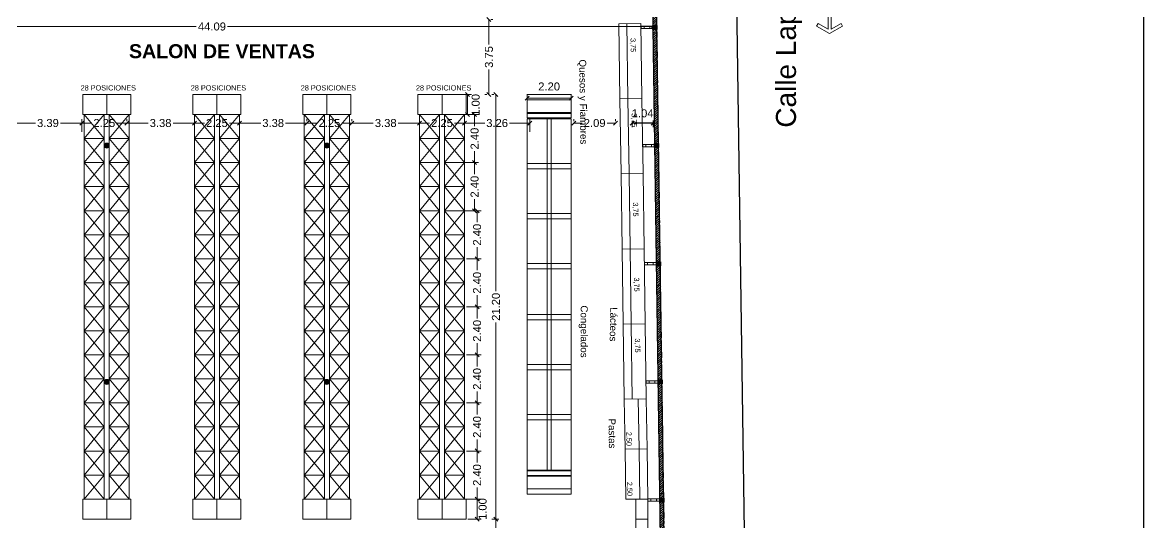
# Model space of a CAD drawing. Header units: inches. Extents: x 2 to 182, y -26 to 193.
# Drawn here: x 125.9 to 181.9, y 39.6 to 64.6 of the extents above; entities that cross this region are included whole.
import ezdxf

# ---------------------------------------------------------------- set-up
doc = ezdxf.new("R2010")
doc.units = ezdxf.units.IN
doc.header["$MEASUREMENT"] = 0
doc.linetypes.add('ACAD_ISO10W100', pattern=[18, 12, -3, 0, -3])
for name, color, linetype, lineweight in [('01', 60, 'Continuous', 9), ('01 eje', 30, 'ACAD_ISO10W100', 9), ('Est-Acero', 4, 'Continuous', 13), ('Est-muro', 7, 'Continuous', 0), ('L COTAS', 1, 'Continuous', 9), ('L EQUIP', 6, 'Continuous', 9), ('L PANELES', 136, 'Continuous', 60), ('LAVADO MU', 10, 'Continuous', 5)]:
    doc.layers.add(name, color=color, linetype=linetype, lineweight=lineweight)
for name, color, linetype in [('01-COTAS ESTRUCTURA', 9, 'Continuous'), ('l muro', 5, 'Continuous'), ('l olumnas', 140, 'Continuous'), ('l texto', 30, 'Continuous'), ('piso', 52, 'Continuous'), ('smr acero', 170, 'Continuous')]:
    doc.layers.add(name, color=color, linetype=linetype)
doc.styles.add('2mm para 1.100', font='ARIAL.TTF')
doc.styles.get("Standard").update_dxf_attribs({"font": 'ARIAL.TTF'})
doc.dimstyles.new('cotas 1.100', dxfattribs={"dimscale": 2, "dimtxt": 0.2, "dimasz": 0.1, "dimexe": 0.1, "dimexo": 0.05, "dimgap": 0.05, "dimtad": 0, "dimzin": 0, "dimdsep": 46, "dimtxsty": '2mm para 1.100', "dimblk": 'OBLIQUE', "dimcen": 0.09, "dimclrd": 256, "dimclre": 256, "dimclrt": 256, "dimaunit": 1, "dimadec": 3, "dimazin": 0, "dimtfac": 1, "dimtofl": 0, "dimtmove": 2, "dimatfit": 3, "dimfxl": 0, "dimtolj": 1, "dimtzin": 0, "dimlwd": -1, "dimlwe": -1, "dimarcsym": 0})

# ---------------------------------------------------------------- blocks, each defined once
blk = doc.blocks.new('terreno1')
at = {"layer": '01 eje', "ltscale": 0.05}
blk.add_line((2904.08, 736.346), (2902.361, 855.185), dxfattribs=at)
at = {"layer": 'piso'}
blk.add_lwpolyline([(2906.337, 856.866), (2908.104, 734.713)], dxfattribs=at)
at = {"layer": '01', "insert": (2909.255, 784.839), "char_height": 1, "attachment_point": 1, "rotation": 90}
blk.add_mtext_dynamic_manual_height_columns('Calle Laprida', width=9.90179, gutter_width=12.5, heights=[0], dxfattribs=at)
blk = doc.blocks.new('rack')
at = {"linetype": 'ByBlock', "ltscale": 0.01}
for p, q in [((0, 1.2), (1, 0)), ((1, 1.2), (0, 0))]:
    blk.add_line(p, q, dxfattribs=at)
blk.add_lwpolyline([(0, 0), (1, 0), (1, 1.2), (0, 1.2)], close=True, dxfattribs=at)
blk = doc.blocks.new('02')
at = {"layer": 'L EQUIP'}
for points in [[(3379.339, 790.694), (3379.339, 789.694), (3380.539, 789.694), (3380.539, 790.694), (3379.339, 790.694)], [(3380.539, 790.694), (3380.539, 789.694), (3381.739, 789.694), (3381.739, 790.694), (3380.539, 790.694)], [(3379.339, 770.494), (3379.339, 769.494), (3380.539, 769.494), (3380.539, 770.494), (3379.339, 770.494)], [(3380.539, 770.494), (3380.539, 769.494), (3381.739, 769.494), (3381.739, 770.494), (3380.539, 770.494)]]:
    blk.add_lwpolyline(points, dxfattribs=at)
at = {"layer": 'L EQUIP', "linetype": 'ByBlock', "ltscale": 0.01}
for p in [(3379.414, 788.494), (3379.414, 788.494), (3380.664, 788.494), (3379.414, 787.294), (3379.414, 787.294), (3380.664, 787.294), (3380.664, 787.294), (3379.414, 786.094), (3379.414, 786.094), (3380.664, 786.094), (3380.664, 786.094), (3379.414, 784.894), (3379.414, 784.894), (3380.664, 784.894), (3380.664, 784.894), (3379.414, 783.694), (3379.414, 783.694), (3380.664, 783.694), (3380.664, 783.694), (3379.414, 782.494), (3379.414, 782.494), (3380.664, 782.494), (3380.664, 782.494), (3379.414, 781.294), (3379.414, 781.294), (3380.664, 781.294), (3380.664, 781.294), (3379.414, 780.094), (3379.414, 780.094), (3380.664, 780.094), (3380.664, 780.094), (3379.414, 778.894), (3379.414, 778.894), (3380.664, 778.894), (3380.664, 778.894), (3379.414, 777.694), (3379.414, 777.694), (3380.664, 777.694), (3380.664, 777.694), (3379.414, 776.494), (3379.414, 776.494), (3380.664, 776.494), (3380.664, 776.494), (3379.414, 775.294), (3379.414, 775.294), (3380.664, 775.294), (3380.664, 775.294), (3379.414, 774.094), (3379.414, 774.094), (3380.664, 774.094), (3380.664, 774.094), (3379.414, 772.894), (3379.414, 772.894), (3380.664, 772.894), (3380.664, 772.894), (3379.414, 771.694), (3379.414, 771.694), (3380.664, 771.694), (3380.664, 771.694), (3379.414, 770.494), (3379.414, 770.494), (3380.664, 770.494), (3380.664, 770.494)]:
    blk.add_blockref('rack', p, dxfattribs=at)
at = {"layer": 'L EQUIP', "linetype": 'ByBlock', "ltscale": 0.01, "insert": (3379.236, 791.157), "char_height": 0.26, "width": 4.44912, "attachment_point": 1}
blk.add_mtext('28 POSICIONES', dxfattribs=at)
blk = doc.blocks.new('congelados')
at = {"layer": 'L EQUIP', "linetype": 'ByBlock', "ltscale": 0.01}
for p, q in [((3418.445, 775.796), (3418.445, 769.316)), ((3418.445, 775.796), (3418.445, 757.046)), ((3420.645, 775.796), (3420.645, 757.046)), ((3420.645, 775.796), (3420.645, 769.586)), ((3420.645, 774.856), (3418.445, 774.856)), ((3420.645, 774.586), (3418.445, 774.586)), ((3420.645, 774.586), (3418.445, 774.586)), ((3419.445, 774.626), (3419.445, 757.046)), ((3419.645, 774.626), (3419.645, 757.046)), ((3420.645, 772.086), (3418.445, 772.086)), ((3420.645, 772.086), (3419.545, 772.086)), ((3420.645, 771.816), (3418.445, 771.816)), ((3420.645, 771.816), (3419.545, 771.816)), ((3420.645, 769.586), (3418.445, 769.586)), ((3420.645, 769.316), (3418.445, 769.316)), ((3420.645, 769.586), (3419.545, 769.586)), ((3420.645, 769.316), (3419.545, 769.316)), ((3420.645, 767.086), (3418.445, 767.086)), ((3420.645, 767.086), (3419.545, 767.086)), ((3420.645, 766.816), (3418.445, 766.816)), ((3420.645, 766.816), (3419.545, 766.816)), ((3420.645, 764.546), (3418.445, 764.546)), ((3420.645, 764.276), (3418.445, 764.276)), ((3420.645, 764.546), (3419.545, 764.546)), ((3420.645, 764.276), (3419.545, 764.276)), ((3420.645, 762.046), (3418.445, 762.046)), ((3420.645, 762.046), (3419.545, 762.046)), ((3420.645, 761.776), (3418.445, 761.776)), ((3420.645, 761.776), (3419.545, 761.776)), ((3420.645, 759.546), (3418.445, 759.546)), ((3420.645, 759.276), (3418.445, 759.276)), ((3420.645, 759.546), (3419.545, 759.546)), ((3420.645, 759.276), (3419.545, 759.276)), ((3420.645, 757.046), (3418.445, 757.046)), ((3420.645, 756.776), (3418.445, 756.776))]:
    blk.add_line(p, q, dxfattribs=at)
for points in [[(3420.645, 774.896), (3418.445, 774.896), (3418.445, 775.796), (3420.645, 775.796)], [(3420.645, 774.626), (3418.445, 774.626), (3418.445, 775.526), (3420.645, 775.526)], [(3420.645, 756.106), (3418.445, 756.106), (3418.445, 757.006), (3420.645, 757.006)], [(3420.645, 755.836), (3418.445, 755.836), (3418.445, 756.736), (3420.645, 756.736)]]:
    blk.add_lwpolyline(points, close=True, dxfattribs=at)
blk = doc.blocks.new('_Oblique')
at = {"color": 0, "linetype": 'ByBlock', "lineweight": -2}
blk.add_line((-0.5, -0.5), (0.5, 0.5), dxfattribs=at)
blk = doc.blocks.new('*D271')
at = {"layer": 'Defpoints', "color": 0}
for p in [(128.853, 59.589), (125.468, 59.046), (128.853, 59.046)]:
    blk.add_point(p, dxfattribs=at)
at = {"layer": 'L COTAS'}
for p, q in [((125.468, 59.146), (125.468, 59.789)), ((125.468, 59.589), (126.541, 59.589)), ((128.853, 59.589), (127.781, 59.589)), ((128.853, 59.146), (128.853, 59.789))]:
    blk.add_line(p, q, dxfattribs=at)
at = {"layer": 'L COTAS', "xscale": 0.2, "yscale": 0.2, "zscale": 0.2, "rotation": 180}
blk.add_blockref('_Oblique', (125.468, 59.589), dxfattribs=at)
at = {"layer": 'L COTAS', "xscale": 0.2, "yscale": 0.2, "zscale": 0.2}
blk.add_blockref('_Oblique', (128.853, 59.589), dxfattribs=at)
at = {"layer": 'L COTAS', "insert": (127.161, 59.589), "char_height": 0.4, "attachment_point": 5, "style": '2mm para 1.100'}
blk.add_mtext('\\A1;3.39', dxfattribs=at)
blk = doc.blocks.new('*D272')
at = {"layer": 'Defpoints', "color": 0}
for p in [(131.103, 59.589), (134.478, 59.589), (134.478, 59.046)]:
    blk.add_point(p, dxfattribs=at)
at = {"layer": 'L COTAS'}
for p, q in [((131.103, 59.689), (131.103, 59.789)), ((131.103, 59.589), (132.171, 59.589)), ((134.478, 59.589), (133.411, 59.589)), ((134.478, 59.146), (134.478, 59.789))]:
    blk.add_line(p, q, dxfattribs=at)
at = {"layer": 'L COTAS', "xscale": 0.2, "yscale": 0.2, "zscale": 0.2, "rotation": 180}
blk.add_blockref('_Oblique', (131.103, 59.589), dxfattribs=at)
at = {"layer": 'L COTAS', "xscale": 0.2, "yscale": 0.2, "zscale": 0.2}
blk.add_blockref('_Oblique', (134.478, 59.589), dxfattribs=at)
at = {"layer": 'L COTAS', "insert": (132.791, 59.589), "char_height": 0.4, "attachment_point": 5, "style": '2mm para 1.100'}
blk.add_mtext('\\A1;3.38', dxfattribs=at)
blk = doc.blocks.new('*D273')
at = {"layer": 'Defpoints', "color": 0}
for p in [(136.728, 59.589), (140.103, 59.589), (140.103, 59.589)]:
    blk.add_point(p, dxfattribs=at)
at = {"layer": 'L COTAS'}
for p, q in [((136.728, 59.689), (136.728, 59.789)), ((136.728, 59.589), (137.796, 59.589)), ((140.103, 59.589), (139.036, 59.589)), ((140.103, 59.689), (140.103, 59.789))]:
    blk.add_line(p, q, dxfattribs=at)
at = {"layer": 'L COTAS', "xscale": 0.2, "yscale": 0.2, "zscale": 0.2, "rotation": 180}
blk.add_blockref('_Oblique', (136.728, 59.589), dxfattribs=at)
at = {"layer": 'L COTAS', "xscale": 0.2, "yscale": 0.2, "zscale": 0.2}
blk.add_blockref('_Oblique', (140.103, 59.589), dxfattribs=at)
at = {"layer": 'L COTAS', "insert": (138.416, 59.589), "char_height": 0.4, "attachment_point": 5, "style": '2mm para 1.100'}
blk.add_mtext('\\A1;3.38', dxfattribs=at)
blk = doc.blocks.new('*D274')
at = {"layer": 'Defpoints', "color": 0}
for p in [(142.353, 59.589), (145.728, 59.589), (145.728, 59.589)]:
    blk.add_point(p, dxfattribs=at)
at = {"layer": 'L COTAS'}
for p, q in [((142.353, 59.689), (142.353, 59.789)), ((142.353, 59.589), (143.421, 59.589)), ((145.728, 59.589), (144.661, 59.589)), ((145.728, 59.689), (145.728, 59.789))]:
    blk.add_line(p, q, dxfattribs=at)
at = {"layer": 'L COTAS', "xscale": 0.2, "yscale": 0.2, "zscale": 0.2, "rotation": 180}
blk.add_blockref('_Oblique', (142.353, 59.589), dxfattribs=at)
at = {"layer": 'L COTAS', "xscale": 0.2, "yscale": 0.2, "zscale": 0.2}
blk.add_blockref('_Oblique', (145.728, 59.589), dxfattribs=at)
at = {"layer": 'L COTAS', "insert": (144.041, 59.589), "char_height": 0.4, "attachment_point": 5, "style": '2mm para 1.100'}
blk.add_mtext('\\A1;3.38', dxfattribs=at)
blk = doc.blocks.new('*D275')
at = {"layer": 'Defpoints', "color": 0}
for p in [(151.236, 59.589), (147.978, 59.046), (151.236, 59.054)]:
    blk.add_point(p, dxfattribs=at)
at = {"layer": 'L COTAS'}
for p, q in [((147.978, 59.146), (147.978, 59.789)), ((147.978, 59.589), (148.988, 59.589)), ((151.236, 59.589), (150.226, 59.589)), ((151.236, 59.154), (151.236, 59.789))]:
    blk.add_line(p, q, dxfattribs=at)
at = {"layer": 'L COTAS', "xscale": 0.2, "yscale": 0.2, "zscale": 0.2, "rotation": 180}
blk.add_blockref('_Oblique', (147.978, 59.589), dxfattribs=at)
at = {"layer": 'L COTAS', "xscale": 0.2, "yscale": 0.2, "zscale": 0.2}
blk.add_blockref('_Oblique', (151.236, 59.589), dxfattribs=at)
at = {"layer": 'L COTAS', "insert": (149.607, 59.589), "char_height": 0.4, "attachment_point": 5, "style": '2mm para 1.100'}
blk.add_mtext('\\A1;3.26', dxfattribs=at)
blk = doc.blocks.new('*D276')
at = {"layer": 'Defpoints', "color": 0}
for p in [(153.436, 59.589), (155.524, 59.589), (155.524, 59.589)]:
    blk.add_point(p, dxfattribs=at)
at = {"layer": 'L COTAS'}
for p, q in [((153.436, 59.689), (153.436, 59.789)), ((153.436, 59.589), (153.857, 59.589)), ((155.524, 59.589), (155.103, 59.589)), ((155.524, 59.689), (155.524, 59.789))]:
    blk.add_line(p, q, dxfattribs=at)
at = {"layer": 'L COTAS', "xscale": 0.2, "yscale": 0.2, "zscale": 0.2, "rotation": 180}
blk.add_blockref('_Oblique', (153.436, 59.589), dxfattribs=at)
at = {"layer": 'L COTAS', "xscale": 0.2, "yscale": 0.2, "zscale": 0.2}
blk.add_blockref('_Oblique', (155.524, 59.589), dxfattribs=at)
at = {"layer": 'L COTAS', "insert": (154.48, 59.589), "char_height": 0.4, "attachment_point": 5, "style": '2mm para 1.100'}
blk.add_mtext('\\A1;2.09', dxfattribs=at)
blk = doc.blocks.new('*D278')
at = {"layer": 'Defpoints', "color": 0}
for p in [(128.853, 59.589), (131.103, 59.589), (131.103, 59.589)]:
    blk.add_point(p, dxfattribs=at)
at = {"layer": 'L COTAS'}
for p, q in [((128.853, 59.689), (128.853, 59.789)), ((128.853, 59.589), (129.354, 59.589)), ((131.103, 59.589), (130.603, 59.589)), ((131.103, 59.689), (131.103, 59.789))]:
    blk.add_line(p, q, dxfattribs=at)
at = {"layer": 'L COTAS', "xscale": 0.2, "yscale": 0.2, "zscale": 0.2, "rotation": 180}
blk.add_blockref('_Oblique', (128.853, 59.589), dxfattribs=at)
at = {"layer": 'L COTAS', "xscale": 0.2, "yscale": 0.2, "zscale": 0.2}
blk.add_blockref('_Oblique', (131.103, 59.589), dxfattribs=at)
at = {"layer": 'L COTAS', "insert": (129.978, 59.589), "char_height": 0.4, "attachment_point": 5, "style": '2mm para 1.100'}
blk.add_mtext('\\A1;2.25', dxfattribs=at)
blk = doc.blocks.new('*D279')
at = {"layer": 'Defpoints', "color": 0}
for p in [(134.478, 59.589), (136.728, 59.589), (136.728, 59.589)]:
    blk.add_point(p, dxfattribs=at)
at = {"layer": 'L COTAS'}
for p, q in [((134.478, 59.689), (134.478, 59.789)), ((134.478, 59.589), (134.979, 59.589)), ((136.728, 59.589), (136.228, 59.589)), ((136.728, 59.689), (136.728, 59.789))]:
    blk.add_line(p, q, dxfattribs=at)
at = {"layer": 'L COTAS', "xscale": 0.2, "yscale": 0.2, "zscale": 0.2, "rotation": 180}
blk.add_blockref('_Oblique', (134.478, 59.589), dxfattribs=at)
at = {"layer": 'L COTAS', "xscale": 0.2, "yscale": 0.2, "zscale": 0.2}
blk.add_blockref('_Oblique', (136.728, 59.589), dxfattribs=at)
at = {"layer": 'L COTAS', "insert": (135.603, 59.589), "char_height": 0.4, "attachment_point": 5, "style": '2mm para 1.100'}
blk.add_mtext('\\A1;2.25', dxfattribs=at)
blk = doc.blocks.new('*D280')
at = {"layer": 'Defpoints', "color": 0}
for p in [(140.103, 59.589), (142.353, 59.589), (142.353, 59.589)]:
    blk.add_point(p, dxfattribs=at)
at = {"layer": 'L COTAS'}
for p, q in [((140.103, 59.689), (140.103, 59.789)), ((140.103, 59.589), (140.604, 59.589)), ((142.353, 59.589), (141.853, 59.589)), ((142.353, 59.689), (142.353, 59.789))]:
    blk.add_line(p, q, dxfattribs=at)
at = {"layer": 'L COTAS', "xscale": 0.2, "yscale": 0.2, "zscale": 0.2, "rotation": 180}
blk.add_blockref('_Oblique', (140.103, 59.589), dxfattribs=at)
at = {"layer": 'L COTAS', "xscale": 0.2, "yscale": 0.2, "zscale": 0.2}
blk.add_blockref('_Oblique', (142.353, 59.589), dxfattribs=at)
at = {"layer": 'L COTAS', "insert": (141.228, 59.589), "char_height": 0.4, "attachment_point": 5, "style": '2mm para 1.100'}
blk.add_mtext('\\A1;2.25', dxfattribs=at)
blk = doc.blocks.new('*D281')
at = {"layer": 'Defpoints', "color": 0}
for p in [(145.728, 59.589), (147.978, 59.589), (147.978, 59.589)]:
    blk.add_point(p, dxfattribs=at)
at = {"layer": 'L COTAS'}
for p, q in [((145.728, 59.689), (145.728, 59.789)), ((145.728, 59.589), (146.229, 59.589)), ((147.978, 59.589), (147.478, 59.589)), ((147.978, 59.689), (147.978, 59.789))]:
    blk.add_line(p, q, dxfattribs=at)
at = {"layer": 'L COTAS', "xscale": 0.2, "yscale": 0.2, "zscale": 0.2, "rotation": 180}
blk.add_blockref('_Oblique', (145.728, 59.589), dxfattribs=at)
at = {"layer": 'L COTAS', "xscale": 0.2, "yscale": 0.2, "zscale": 0.2}
blk.add_blockref('_Oblique', (147.978, 59.589), dxfattribs=at)
at = {"layer": 'L COTAS', "insert": (146.853, 59.589), "char_height": 0.4, "attachment_point": 5, "style": '2mm para 1.100'}
blk.add_mtext('\\A1;2.25', dxfattribs=at)
blk = doc.blocks.new('*D282')
at = {"layer": 'Defpoints', "color": 0}
for p in [(151.106, 60.829), (153.306, 60.829), (153.306, 60.744)]:
    blk.add_point(p, dxfattribs=at)
at = {"layer": 'L COTAS'}
for p, q in [((151.106, 60.929), (151.106, 61.029)), ((151.106, 60.829), (153.306, 60.829)), ((153.306, 60.844), (153.306, 61.029))]:
    blk.add_line(p, q, dxfattribs=at)
at = {"layer": 'L COTAS', "xscale": 0.2, "yscale": 0.2, "zscale": 0.2, "rotation": 180}
blk.add_blockref('_Oblique', (151.106, 60.829), dxfattribs=at)
at = {"layer": 'L COTAS', "xscale": 0.2, "yscale": 0.2, "zscale": 0.2}
blk.add_blockref('_Oblique', (153.306, 60.829), dxfattribs=at)
at = {"layer": 'L COTAS', "insert": (152.206, 61.415), "char_height": 0.4, "attachment_point": 5, "style": '2mm para 1.100'}
blk.add_mtext('\\A1;2.20', dxfattribs=at)
blk = doc.blocks.new('*D283')
at = {"layer": 'Defpoints', "color": 0}
for p in [(156.359, 59.802), (157.401, 59.817), (157.401, 59.589)]:
    blk.add_point(p, dxfattribs=at)
at = {"layer": 'L COTAS'}
for p, q in [((156.359, 59.702), (156.359, 59.389)), ((156.359, 59.589), (157.401, 59.589)), ((157.401, 59.717), (157.401, 59.389))]:
    blk.add_line(p, q, dxfattribs=at)
at = {"layer": 'L COTAS', "xscale": 0.2, "yscale": 0.2, "zscale": 0.2, "rotation": 180}
blk.add_blockref('_Oblique', (156.359, 59.589), dxfattribs=at)
at = {"layer": 'L COTAS', "xscale": 0.2, "yscale": 0.2, "zscale": 0.2}
blk.add_blockref('_Oblique', (157.401, 59.589), dxfattribs=at)
at = {"layer": 'L COTAS', "insert": (156.878, 60.074), "char_height": 0.4, "attachment_point": 5, "style": '2mm para 1.100'}
blk.add_mtext('\\A1;1.04', dxfattribs=at)
blk = doc.blocks.new('*D286')
at = {"layer": 'Defpoints', "color": 0}
for p in [(157.401, 64.41), (113.313, 63.796), (157.401, 63.796)]:
    blk.add_point(p, dxfattribs=at)
at = {"layer": 'L COTAS'}
for p, q in [((113.313, 63.896), (113.313, 64.61)), ((157.401, 63.896), (157.401, 64.61)), ((113.313, 64.41), (134.573, 64.41)), ((157.401, 64.41), (136.14, 64.41))]:
    blk.add_line(p, q, dxfattribs=at)
at = {"layer": 'L COTAS', "xscale": 0.2, "yscale": 0.2, "zscale": 0.2, "rotation": 180}
blk.add_blockref('_Oblique', (113.313, 64.41), dxfattribs=at)
at = {"layer": 'L COTAS', "xscale": 0.2, "yscale": 0.2, "zscale": 0.2}
blk.add_blockref('_Oblique', (157.401, 64.41), dxfattribs=at)
at = {"layer": 'L COTAS', "insert": (135.357, 64.41), "char_height": 0.4, "attachment_point": 5, "style": '2mm para 1.100'}
blk.add_mtext('\\A1;44.09', dxfattribs=at)
blk = doc.blocks.new('*D287')
at = {"layer": 'Defpoints', "color": 0}
for p in [(149.548, 61.014), (149.548, 39.814), (149.787, 39.814)]:
    blk.add_point(p, dxfattribs=at)
at = {"layer": 'L COTAS'}
for p, q in [((149.448, 61.014), (149.348, 61.014)), ((149.548, 61.014), (149.548, 51.192)), ((149.548, 39.814), (149.548, 49.636)), ((149.687, 39.814), (149.348, 39.814))]:
    blk.add_line(p, q, dxfattribs=at)
at = {"layer": 'L COTAS', "xscale": 0.2, "yscale": 0.2, "zscale": 0.2}
for p, rotation in [((149.548, 61.014), 90), ((149.548, 39.814), 270)]:
    blk.add_blockref('_Oblique', p, dxfattribs=dict(at, rotation=rotation))
at = {"layer": 'L COTAS', "insert": (149.548, 50.414), "char_height": 0.4, "attachment_point": 5, "rotation": 90, "style": '2mm para 1.100'}
blk.add_mtext('\\A1;21.20', dxfattribs=at)
blk = doc.blocks.new('*D288')
at = {"layer": 'Defpoints', "color": 0}
for p in [(149.548, 39.814), (148.997, 35.814), (149.548, 35.814)]:
    blk.add_point(p, dxfattribs=at)
at = {"layer": 'L COTAS'}
for p, q in [((149.448, 39.814), (149.348, 39.814)), ((149.548, 39.814), (149.548, 35.814)), ((149.097, 35.814), (149.748, 35.814))]:
    blk.add_line(p, q, dxfattribs=at)
at = {"layer": 'L COTAS', "xscale": 0.2, "yscale": 0.2, "zscale": 0.2}
for p, rotation in [((149.548, 39.814), 90), ((149.548, 35.814), 270)]:
    blk.add_blockref('_Oblique', p, dxfattribs=dict(at, rotation=rotation))
at = {"layer": 'L COTAS', "insert": (149.098, 38.336), "char_height": 0.4, "attachment_point": 5, "rotation": 90, "style": '2mm para 1.100'}
blk.add_mtext('\\A1;4.00', dxfattribs=at)
blk = doc.blocks.new('*D289')
at = {"layer": 'Defpoints', "color": 0}
for p in [(147.849, 57.614), (147.849, 55.214), (148.482, 55.214)]:
    blk.add_point(p, dxfattribs=at)
at = {"layer": 'L COTAS'}
for p, q in [((147.949, 57.614), (148.682, 57.614)), ((148.482, 57.614), (148.482, 57.036)), ((148.482, 55.214), (148.482, 55.792)), ((147.949, 55.214), (148.682, 55.214))]:
    blk.add_line(p, q, dxfattribs=at)
at = {"layer": 'L COTAS', "xscale": 0.2, "yscale": 0.2, "zscale": 0.2}
for p, rotation in [((148.482, 57.614), 90), ((148.482, 55.214), 270)]:
    blk.add_blockref('_Oblique', p, dxfattribs=dict(at, rotation=rotation))
at = {"layer": 'L COTAS', "insert": (148.482, 56.414), "char_height": 0.4, "attachment_point": 5, "rotation": 90, "style": '2mm para 1.100'}
blk.add_mtext('\\A1;2.40', dxfattribs=at)
blk = doc.blocks.new('*D290')
at = {"layer": 'Defpoints', "color": 0}
for p in [(147.974, 55.214), (147.974, 52.814), (148.607, 52.814)]:
    blk.add_point(p, dxfattribs=at)
at = {"layer": 'L COTAS'}
for p, q in [((148.074, 55.214), (148.807, 55.214)), ((148.607, 55.214), (148.607, 54.636)), ((148.607, 52.814), (148.607, 53.392)), ((148.074, 52.814), (148.807, 52.814))]:
    blk.add_line(p, q, dxfattribs=at)
at = {"layer": 'L COTAS', "xscale": 0.2, "yscale": 0.2, "zscale": 0.2}
for p, rotation in [((148.607, 55.214), 90), ((148.607, 52.814), 270)]:
    blk.add_blockref('_Oblique', p, dxfattribs=dict(at, rotation=rotation))
at = {"layer": 'L COTAS', "insert": (148.607, 54.014), "char_height": 0.4, "attachment_point": 5, "rotation": 90, "style": '2mm para 1.100'}
blk.add_mtext('\\A1;2.40', dxfattribs=at)
blk = doc.blocks.new('*D291')
at = {"layer": 'Defpoints', "color": 0}
for p in [(147.974, 52.814), (147.974, 50.414), (148.607, 50.414)]:
    blk.add_point(p, dxfattribs=at)
at = {"layer": 'L COTAS'}
for p, q in [((148.074, 52.814), (148.807, 52.814)), ((148.607, 52.814), (148.607, 52.236)), ((148.607, 50.414), (148.607, 50.992)), ((148.074, 50.414), (148.807, 50.414))]:
    blk.add_line(p, q, dxfattribs=at)
at = {"layer": 'L COTAS', "xscale": 0.2, "yscale": 0.2, "zscale": 0.2}
for p, rotation in [((148.607, 52.814), 90), ((148.607, 50.414), 270)]:
    blk.add_blockref('_Oblique', p, dxfattribs=dict(at, rotation=rotation))
at = {"layer": 'L COTAS', "insert": (148.607, 51.614), "char_height": 0.4, "attachment_point": 5, "rotation": 90, "style": '2mm para 1.100'}
blk.add_mtext('\\A1;2.40', dxfattribs=at)
blk = doc.blocks.new('*D292')
at = {"layer": 'Defpoints', "color": 0}
for p in [(147.974, 50.414), (147.974, 48.014), (148.607, 48.014)]:
    blk.add_point(p, dxfattribs=at)
at = {"layer": 'L COTAS'}
for p, q in [((148.074, 50.414), (148.807, 50.414)), ((148.607, 50.414), (148.607, 49.836)), ((148.607, 48.014), (148.607, 48.592)), ((148.074, 48.014), (148.807, 48.014))]:
    blk.add_line(p, q, dxfattribs=at)
at = {"layer": 'L COTAS', "xscale": 0.2, "yscale": 0.2, "zscale": 0.2}
for p, rotation in [((148.607, 50.414), 90), ((148.607, 48.014), 270)]:
    blk.add_blockref('_Oblique', p, dxfattribs=dict(at, rotation=rotation))
at = {"layer": 'L COTAS', "insert": (148.607, 49.214), "char_height": 0.4, "attachment_point": 5, "rotation": 90, "style": '2mm para 1.100'}
blk.add_mtext('\\A1;2.40', dxfattribs=at)
blk = doc.blocks.new('*D293')
at = {"layer": 'Defpoints', "color": 0}
for p in [(147.974, 48.014), (147.974, 45.614), (148.607, 45.614)]:
    blk.add_point(p, dxfattribs=at)
at = {"layer": 'L COTAS'}
for p, q in [((148.074, 48.014), (148.807, 48.014)), ((148.607, 48.014), (148.607, 47.436)), ((148.607, 45.614), (148.607, 46.192)), ((148.074, 45.614), (148.807, 45.614))]:
    blk.add_line(p, q, dxfattribs=at)
at = {"layer": 'L COTAS', "xscale": 0.2, "yscale": 0.2, "zscale": 0.2}
for p, rotation in [((148.607, 48.014), 90), ((148.607, 45.614), 270)]:
    blk.add_blockref('_Oblique', p, dxfattribs=dict(at, rotation=rotation))
at = {"layer": 'L COTAS', "insert": (148.607, 46.814), "char_height": 0.4, "attachment_point": 5, "rotation": 90, "style": '2mm para 1.100'}
blk.add_mtext('\\A1;2.40', dxfattribs=at)
blk = doc.blocks.new('*D294')
at = {"layer": 'Defpoints', "color": 0}
for p in [(147.974, 45.614), (147.974, 43.214), (148.607, 43.214)]:
    blk.add_point(p, dxfattribs=at)
at = {"layer": 'L COTAS'}
for p, q in [((148.074, 45.614), (148.807, 45.614)), ((148.607, 45.614), (148.607, 45.036)), ((148.607, 43.214), (148.607, 43.792)), ((148.074, 43.214), (148.807, 43.214))]:
    blk.add_line(p, q, dxfattribs=at)
at = {"layer": 'L COTAS', "xscale": 0.2, "yscale": 0.2, "zscale": 0.2}
for p, rotation in [((148.607, 45.614), 90), ((148.607, 43.214), 270)]:
    blk.add_blockref('_Oblique', p, dxfattribs=dict(at, rotation=rotation))
at = {"layer": 'L COTAS', "insert": (148.607, 44.414), "char_height": 0.4, "attachment_point": 5, "rotation": 90, "style": '2mm para 1.100'}
blk.add_mtext('\\A1;2.40', dxfattribs=at)
blk = doc.blocks.new('*D295')
at = {"layer": 'Defpoints', "color": 0}
for p in [(147.974, 43.214), (147.974, 40.814), (148.607, 40.814)]:
    blk.add_point(p, dxfattribs=at)
at = {"layer": 'L COTAS'}
for p, q in [((148.074, 43.214), (148.807, 43.214)), ((148.607, 43.214), (148.607, 42.636)), ((148.607, 40.814), (148.607, 41.392)), ((148.074, 40.814), (148.807, 40.814))]:
    blk.add_line(p, q, dxfattribs=at)
at = {"layer": 'L COTAS', "xscale": 0.2, "yscale": 0.2, "zscale": 0.2}
for p, rotation in [((148.607, 43.214), 90), ((148.607, 40.814), 270)]:
    blk.add_blockref('_Oblique', p, dxfattribs=dict(at, rotation=rotation))
at = {"layer": 'L COTAS', "insert": (148.607, 42.014), "char_height": 0.4, "attachment_point": 5, "rotation": 90, "style": '2mm para 1.100'}
blk.add_mtext('\\A1;2.40', dxfattribs=at)
blk = doc.blocks.new('*D299')
at = {"layer": 'Defpoints', "color": 0}
for p in [(147.58, 61.014), (147.58, 60.014), (148.133, 60.014)]:
    blk.add_point(p, dxfattribs=at)
at = {"layer": 'L COTAS'}
for p, q in [((147.68, 61.014), (148.333, 61.014)), ((148.133, 61.014), (148.133, 60.014)), ((147.68, 60.014), (148.333, 60.014))]:
    blk.add_line(p, q, dxfattribs=at)
at = {"layer": 'L COTAS', "xscale": 0.2, "yscale": 0.2, "zscale": 0.2}
for p, rotation in [((148.133, 61.014), 90), ((148.133, 60.014), 270)]:
    blk.add_blockref('_Oblique', p, dxfattribs=dict(at, rotation=rotation))
at = {"layer": 'L COTAS', "insert": (148.536, 60.497), "char_height": 0.4, "attachment_point": 5, "rotation": 90, "style": '2mm para 1.100'}
blk.add_mtext('\\A1;1.00', dxfattribs=at)
blk = doc.blocks.new('*D300')
at = {"layer": 'Defpoints', "color": 0}
for p in [(148.049, 40.814), (148.049, 39.814), (148.607, 39.814)]:
    blk.add_point(p, dxfattribs=at)
at = {"layer": 'L COTAS'}
for p, q in [((148.149, 40.814), (148.807, 40.814)), ((148.607, 40.814), (148.607, 39.814)), ((148.149, 39.814), (148.807, 39.814))]:
    blk.add_line(p, q, dxfattribs=at)
at = {"layer": 'L COTAS', "xscale": 0.2, "yscale": 0.2, "zscale": 0.2}
for p, rotation in [((148.607, 40.814), 90), ((148.607, 39.814), 270)]:
    blk.add_blockref('_Oblique', p, dxfattribs=dict(at, rotation=rotation))
at = {"layer": 'L COTAS', "insert": (148.883, 40.314), "char_height": 0.4, "attachment_point": 5, "rotation": 90, "style": '2mm para 1.100'}
blk.add_mtext('\\A1;1.00', dxfattribs=at)
blk = doc.blocks.new('HELA2')
at = {"layer": 'L EQUIP', "linetype": 'ByBlock', "ltscale": 0.01}
blk.add_line((3604.168, 760.894), (3606.668, 760.894), dxfattribs=at)
blk.add_lwpolyline([(3604.168, 761.294), (3606.668, 761.294), (3606.668, 760.194), (3604.168, 760.194)], close=True, dxfattribs=at)
at = {"layer": 'L EQUIP', "linetype": 'ByBlock', "ltscale": 0.01, "insert": (3605.8, 760.531), "char_height": 0.26, "width": 4.44912, "attachment_point": 1}
blk.add_mtext('2.50', dxfattribs=at)
blk = doc.blocks.new('*D329')
at = {"layer": 'Defpoints', "color": 0}
for p in [(147.849, 60.014), (147.849, 57.614), (148.482, 57.614)]:
    blk.add_point(p, dxfattribs=at)
at = {"layer": 'L COTAS'}
for p, q in [((147.949, 60.014), (148.682, 60.014)), ((148.482, 60.014), (148.482, 59.436)), ((148.482, 57.614), (148.482, 58.192)), ((147.949, 57.614), (148.682, 57.614))]:
    blk.add_line(p, q, dxfattribs=at)
at = {"layer": 'L COTAS', "xscale": 0.2, "yscale": 0.2, "zscale": 0.2}
for p, rotation in [((148.482, 60.014), 90), ((148.482, 57.614), 270)]:
    blk.add_blockref('_Oblique', p, dxfattribs=dict(at, rotation=rotation))
at = {"layer": 'L COTAS', "insert": (148.482, 58.814), "char_height": 0.4, "attachment_point": 5, "rotation": 90, "style": '2mm para 1.100'}
blk.add_mtext('\\A1;2.40', dxfattribs=at)
blk = doc.blocks.new('*D331')
at = {"layer": 'Defpoints', "color": 0}
for p in [(149.2, 64.764), (149.2, 61.014), (149.2, 61.014)]:
    blk.add_point(p, dxfattribs=at)
at = {"layer": 'L COTAS'}
for p, q in [((149.2, 64.764), (149.2, 63.51)), ((149.3, 64.764), (149.4, 64.764)), ((149.2, 61.014), (149.2, 62.268)), ((149.1, 61.014), (149, 61.014))]:
    blk.add_line(p, q, dxfattribs=at)
at = {"layer": 'L COTAS', "xscale": 0.2, "yscale": 0.2, "zscale": 0.2}
for p, rotation in [((149.2, 64.764), 90), ((149.2, 61.014), 270)]:
    blk.add_blockref('_Oblique', p, dxfattribs=dict(at, rotation=rotation))
at = {"layer": 'L COTAS', "insert": (149.2, 62.889), "char_height": 0.4, "attachment_point": 5, "rotation": 90, "style": '2mm para 1.100'}
blk.add_mtext('\\A1;3.75', dxfattribs=at)
blk = doc.blocks.new('base1')
at = {"layer": 'smr acero'}
h = blk.add_hatch(color=256, dxfattribs=at)
h.dxf.hatch_style = 1
h.paths.add_polyline_path([(4862.665, 1040.797), (4862.665, 1040.597), (4862.465, 1040.597), (4862.465, 1040.797)])
at = {"layer": 'Est-Acero'}
for points in [[(4862.819, 1040.757), (4862.671, 1040.757, 0.414214), (4862.665, 1040.751), (4862.665, 1040.703, 0.414214), (4862.671, 1040.697), (4862.685, 1040.697), (4862.685, 1040.699), (4862.673, 1040.699, -0.414214), (4862.667, 1040.705), (4862.667, 1040.749, -0.414214), (4862.673, 1040.755), (4862.817, 1040.755, -0.414214), (4862.823, 1040.749), (4862.823, 1040.705, -0.414214), (4862.817, 1040.699), (4862.805, 1040.699), (4862.805, 1040.697), (4862.819, 1040.697, 0.414214), (4862.825, 1040.703), (4862.825, 1040.751, 0.414214)], [(4862.819, 1040.637), (4862.671, 1040.637, -0.414214), (4862.665, 1040.643), (4862.665, 1040.691, -0.414214), (4862.671, 1040.697), (4862.685, 1040.697), (4862.685, 1040.695), (4862.673, 1040.695, 0.414214), (4862.667, 1040.689), (4862.667, 1040.645, 0.414214), (4862.673, 1040.639), (4862.817, 1040.639, 0.414214), (4862.823, 1040.645), (4862.823, 1040.689, 0.414214), (4862.817, 1040.695), (4862.805, 1040.695), (4862.805, 1040.697), (4862.819, 1040.697, -0.414214), (4862.825, 1040.691), (4862.825, 1040.643, -0.414214)], [(4863.111, 1040.757), (4863.259, 1040.757, -0.414214), (4863.265, 1040.751), (4863.265, 1040.703, -0.414214), (4863.259, 1040.697), (4863.245, 1040.697), (4863.245, 1040.699), (4863.257, 1040.699, 0.414214), (4863.263, 1040.705), (4863.263, 1040.749, 0.414214), (4863.257, 1040.755), (4863.113, 1040.755, 0.414214), (4863.107, 1040.749), (4863.107, 1040.705, 0.414214), (4863.113, 1040.699), (4863.125, 1040.699), (4863.125, 1040.697), (4863.111, 1040.697, -0.414214), (4863.105, 1040.703), (4863.105, 1040.751, -0.414214)], [(4863.111, 1040.637), (4863.259, 1040.637, 0.414214), (4863.265, 1040.643), (4863.265, 1040.691, 0.414214), (4863.259, 1040.697), (4863.245, 1040.697), (4863.245, 1040.695), (4863.257, 1040.695, -0.414214), (4863.263, 1040.689), (4863.263, 1040.645, -0.414214), (4863.257, 1040.639), (4863.113, 1040.639, -0.414214), (4863.107, 1040.645), (4863.107, 1040.689, -0.414214), (4863.113, 1040.695), (4863.125, 1040.695), (4863.125, 1040.697), (4863.111, 1040.697, 0.414214), (4863.105, 1040.691), (4863.105, 1040.643, 0.414214)]]:
    blk.add_lwpolyline(points, format="xyb", close=True, dxfattribs=at)
at = {"layer": 'Est-muro'}
for p, q in [((4863.111, 1040.757), (4862.809, 1040.757)), ((4863.111, 1040.637), (4862.809, 1040.637))]:
    blk.add_line(p, q, dxfattribs=at)
at = {"layer": 'l olumnas'}
blk.add_lwpolyline([(4862.465, 1040.597), (4862.665, 1040.597), (4862.665, 1040.797), (4862.465, 1040.797)], close=True, dxfattribs=at)

msp = doc.modelspace()

# ---------------------------------------------------------------- hatches: boundary and pattern name
at = {"layer": 'LAVADO MU'}
h = msp.add_hatch(dxfattribs=at)
h.set_pattern_fill('ANSI31', color=256, scale=0.025)
h.set_pattern_definition([(45, (-3334.64458, -725.48035), (-0.0561266008, 0.0561266008), [])])
h.paths.add_polyline_path([(157.342, 67.912), (157.541, 67.912), (157.104, 98.162), (156.904, 98.162)])
h.paths.add_polyline_path([(157.576, 65.512), (157.376, 65.512), (157.971, 24.415), (158.17, 24.415), (158.17, 24.416)])
at = {"layer": 'smr acero'}
h = msp.add_hatch(color=256, dxfattribs=at)
h.dxf.hatch_style = 1
h.paths.add_polyline_path([(129.973, 58.465, 1), (130.223, 58.465, 1)])
h = msp.add_hatch(color=256, dxfattribs=at)
h.dxf.hatch_style = 1
h.paths.add_polyline_path([(140.973, 58.465, 1), (141.223, 58.465, 1)])
h = msp.add_hatch(color=256, dxfattribs=at)
h.dxf.hatch_style = 1
h.paths.add_polyline_path([(129.973, 46.665, 1), (130.223, 46.665, 1)])
h = msp.add_hatch(color=256, dxfattribs=at)
h.dxf.hatch_style = 1
h.paths.add_polyline_path([(140.973, 46.665, 1), (141.223, 46.665, 1)])

# ---------------------------------------------------------------- linework, layer by layer
msp.add_lwpolyline([(91.611, 192.493), (181.909, 192.816), (181.909, -26.135), (91.611, -26.135)], close=True)
at = {"linetype": 'Continuous', "lineweight": 13}
msp.add_lwpolyline([(166.147, 65.376), (166.297, 65.376), (166.297, 64.271), (166.797, 64.56), (166.872, 64.43), (166.222, 64.055), (165.573, 64.43), (165.648, 64.56), (166.147, 64.271), (166.147, 65.376)], close=True, dxfattribs=at)
at = {"layer": 'Est-Acero'}
for centre in [(130.098, 58.465), (141.098, 58.465), (130.098, 46.665), (141.098, 46.665)]:
    msp.add_circle(centre, 0.125, dxfattribs=at)
at = {"layer": 'L EQUIP', "linetype": 'ByBlock', "ltscale": 0.01}
for p, q in [((156.146, 60.805), (156.091, 64.554)), ((156.2, 57.055), (156.146, 60.805)), ((157.469, 59.616), (156.369, 59.6)), ((156.254, 53.305), (156.2, 57.055)), ((156.308, 49.556), (156.254, 53.305)), ((156.363, 45.806), (156.308, 49.556))]:
    msp.add_line(p, q, dxfattribs=at)
for points in [[(156.846, 60.815), (156.791, 64.564), (155.691, 64.548), (155.746, 60.799), (156.846, 60.815)], [(156.9, 57.065), (156.846, 60.815), (155.746, 60.799), (155.8, 57.049), (156.9, 57.065)], [(156.954, 53.316), (156.9, 57.065), (155.8, 57.049), (155.854, 53.3), (156.954, 53.316)], [(157.008, 49.566), (156.954, 53.316), (155.854, 53.3), (155.908, 49.55), (157.008, 49.566)], [(157.062, 45.816), (157.008, 49.566), (155.908, 49.55), (155.963, 45.8), (157.062, 45.816)]]:
    msp.add_lwpolyline(points, dxfattribs=at)
at = {"layer": 'L EQUIP'}
for points in [[(156.535, 39.817), (156.535, 40.817), (157.135, 40.817), (157.135, 39.817)], [(156.535, 38.817), (156.535, 39.817), (157.135, 39.817), (157.135, 38.817)]]:
    msp.add_lwpolyline(points, close=True, dxfattribs=at)
at = {"layer": 'l muro'}
msp.add_lwpolyline([(158.212, 21.446), (157.577, 65.512), (157.376, 65.512), (158.01, 21.446)], dxfattribs=at)

# ---------------------------------------------------------------- block references
at = {"layer": '01-COTAS ESTRUCTURA', "xscale": -1}
for p in [(5020.059, -976.332), (5020.144, -982.232), (5020.229, -988.132), (5020.315, -994.032), (5020.4, -999.932)]:
    msp.add_blockref('base1', p, dxfattribs=at)
at = {"layer": 'L EQUIP'}
for p in [(-3250.441, -729.68), (-3244.936, -729.68), (-3239.441, -729.68), (-3233.686, -729.68)]:
    msp.add_blockref('02', p, dxfattribs=at)
at = {"layer": 'L EQUIP', "rotation": 180}
msp.add_blockref('congelados', (3571.752, 816.85), dxfattribs=at)
at = {"layer": 'l muro'}
msp.add_blockref('terreno1', (-2745.715, -725.48), dxfattribs=at)
at = {"layer": 'L PANELES', "rotation": 270.8285674404061}
for p in [(-656.271, 3638.599), (-656.235, 3636.099)]:
    msp.add_blockref('HELA2', p, dxfattribs=at)

# ---------------------------------------------------------------- texts
at = {"layer": 'L EQUIP', "linetype": 'ByBlock', "ltscale": 0.01, "attachment_point": 1}
for s, insert, char_height, width, rotation in [('3,75', (156.532, 63.837), 0.26, 4.44912, 270.8286), ('Quesos y Fiambres', (154.057, 62.77), 0.35, 6.39684, 270.8286), ('3,75', (156.586, 60.087), 0.26, 4.44912, 270.8286), ('3,75', (156.651, 55.631), 0.26, 4.44912, 270.8286), ('3,75', (156.705, 51.882), 0.26, 4.44912, 270.8286), ('Congelados', (154.134, 50.486), 0.35, 6.39684, 270), ('Lácteos', (155.612, 50.395), 0.35, 6.39684, 268.972), ('3,75', (156.749, 48.839), 0.26, 4.44912, 270.8286), ('Pastas', (155.523, 44.839), 0.35, 6.39684, 270.8286)]:
    msp.add_mtext(s, dxfattribs=dict(at, insert=insert, char_height=char_height, width=width, rotation=rotation))
at = {"layer": 'l texto', "insert": (131.212, 63.529), "char_height": 0.7, "width": 9.92563, "attachment_point": 1}
msp.add_mtext('{\\fArial|b1|i0|c0|p34;SALON DE VENTAS}', dxfattribs=at)

# ---------------------------------------------------------------- dimensions: what is measured, and where the dimension line sits
at = {"layer": 'L COTAS'}
for base, p1, p2, picture, middle in [((157.401, 64.41), (113.313, 63.796), (157.401, 63.796), '*D286', (135.357, 64.41)), ((128.8534, 59.589), (125.4683, 59.0464), (128.8534, 59.0464), '*D271', (127.1608, 59.589)), ((131.103, 59.589), (128.853, 59.589), (131.103, 59.589), '*D278', (129.978, 59.589)), ((134.4784, 59.589), (131.1033, 59.589), (134.4784, 59.0464), '*D272', (132.7908, 59.589)), ((136.728, 59.589), (134.478, 59.589), (136.728, 59.589), '*D279', (135.603, 59.589)), ((140.1034, 59.589), (136.7283, 59.589), (140.1034, 59.589), '*D273', (138.4158, 59.589)), ((142.353, 59.589), (140.103, 59.589), (142.353, 59.589), '*D280', (141.228, 59.589)), ((145.7284, 59.589), (142.3533, 59.589), (145.7284, 59.589), '*D274', (144.0408, 59.589)), ((147.978, 59.589), (145.728, 59.589), (147.978, 59.589), '*D281', (146.853, 59.589)), ((151.236, 59.589), (147.978, 59.046), (151.236, 59.054), '*D275', (149.607, 59.589)), ((155.524, 59.589), (153.436, 59.589), (155.524, 59.589), '*D276', (154.48, 59.589))]:
    dim = msp.add_linear_dim(base=base, p1=p1, p2=p2, dimstyle='cotas 1.100', override={"dimfxl": 0.1, "dimarcsym": 1}, dxfattribs=at)
    dim.commit()
    dim.dimension.update_dxf_attribs({"geometry": picture, "text_midpoint": middle})
for base, p1, p2, picture, middle in [((149.2, 61.014), (149.2, 64.764), (149.2, 61.014), '*D331', (149.2, 62.889)), ((149.548, 39.814), (149.548, 61.014), (149.787, 39.814), '*D287', (149.548, 50.414)), ((148.482, 57.614), (147.849, 60.014), (147.849, 57.614), '*D329', (148.482, 58.814)), ((148.482, 55.214), (147.849, 57.614), (147.849, 55.214), '*D289', (148.482, 56.414)), ((148.607, 52.814), (147.974, 55.214), (147.974, 52.814), '*D290', (148.607, 54.014)), ((148.607, 50.414), (147.974, 52.814), (147.974, 50.414), '*D291', (148.607, 51.614)), ((148.607, 48.014), (147.974, 50.414), (147.974, 48.014), '*D292', (148.607, 49.214)), ((148.607, 45.614), (147.974, 48.014), (147.974, 45.614), '*D293', (148.607, 46.814)), ((148.607, 43.214), (147.974, 45.614), (147.974, 43.214), '*D294', (148.607, 44.414)), ((148.607, 40.814), (147.974, 43.214), (147.974, 40.814), '*D295', (148.607, 42.014))]:
    dim = msp.add_linear_dim(base=base, p1=p1, p2=p2, angle=90, dimstyle='cotas 1.100', override={"dimfxl": 0.1, "dimarcsym": 1}, dxfattribs=at)
    dim.commit()
    dim.dimension.update_dxf_attribs({"geometry": picture, "text_midpoint": middle})
for base, p1, p2, picture, middle in [((153.306, 60.829), (151.106, 60.829), (153.306, 60.744), '*D282', (152.206, 61.415)), ((157.401, 59.589), (156.359, 59.802), (157.401, 59.817), '*D283', (156.878, 60.074))]:
    dim = msp.add_linear_dim(base=base, p1=p1, p2=p2, dimstyle='cotas 1.100', override={"dimfxl": 0.1, "dimarcsym": 1}, dxfattribs=at)
    dim.commit()
    dim.dimension.update_dxf_attribs({"geometry": picture, "text_midpoint": middle, "dimtype": 160})
for base, p1, p2, picture, middle in [((148.133, 60.014), (147.58, 61.014), (147.58, 60.014), '*D299', (148.536, 60.497)), ((148.607, 39.814), (148.049, 40.814), (148.049, 39.814), '*D300', (148.883, 40.314)), ((149.548, 35.814), (149.548, 39.814), (148.997, 35.814), '*D288', (149.098, 38.336))]:
    dim = msp.add_linear_dim(base=base, p1=p1, p2=p2, angle=90, dimstyle='cotas 1.100', override={"dimfxl": 0.1, "dimarcsym": 1}, dxfattribs=at)
    dim.commit()
    dim.dimension.update_dxf_attribs({"geometry": picture, "text_midpoint": middle, "dimtype": 160})

doc.saveas('drawing.dxf')
